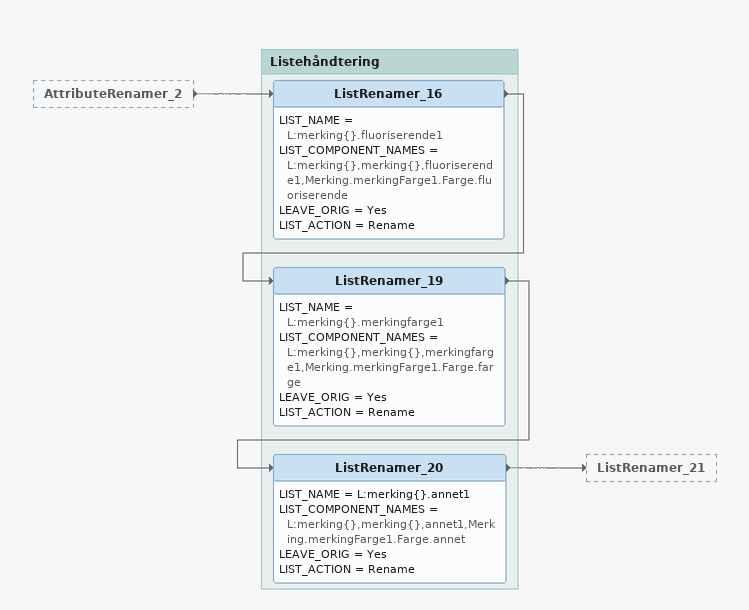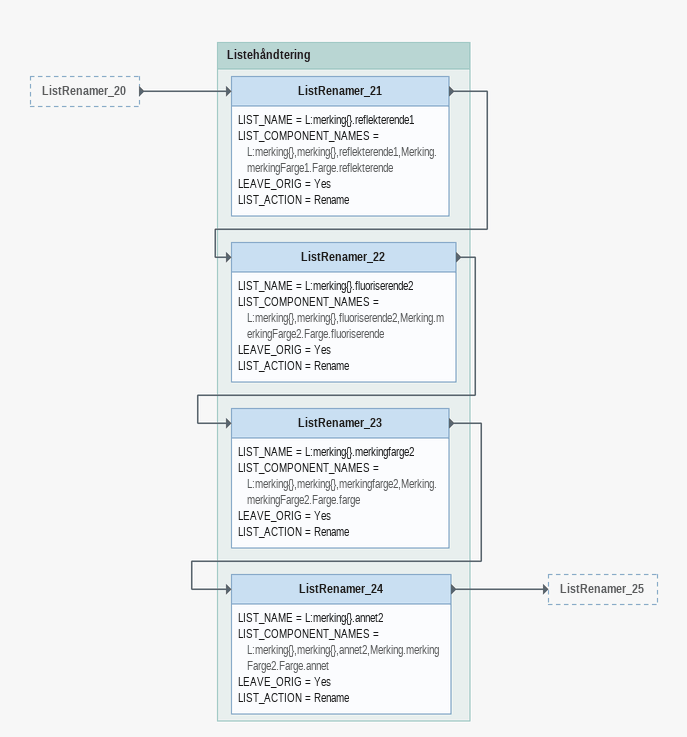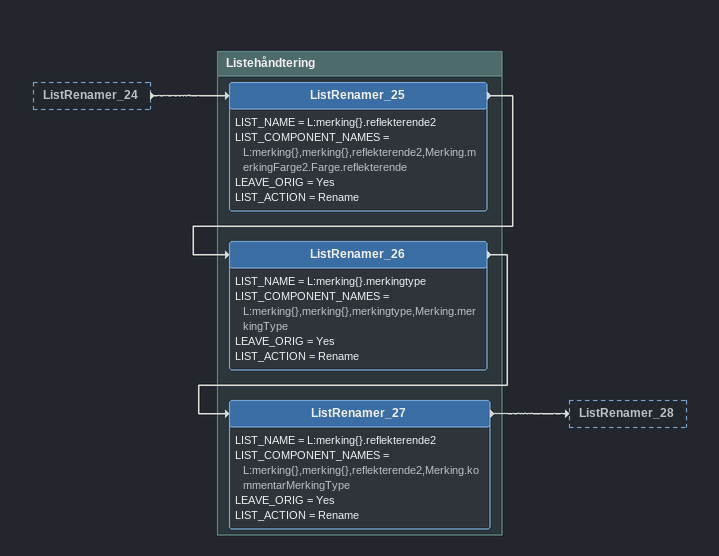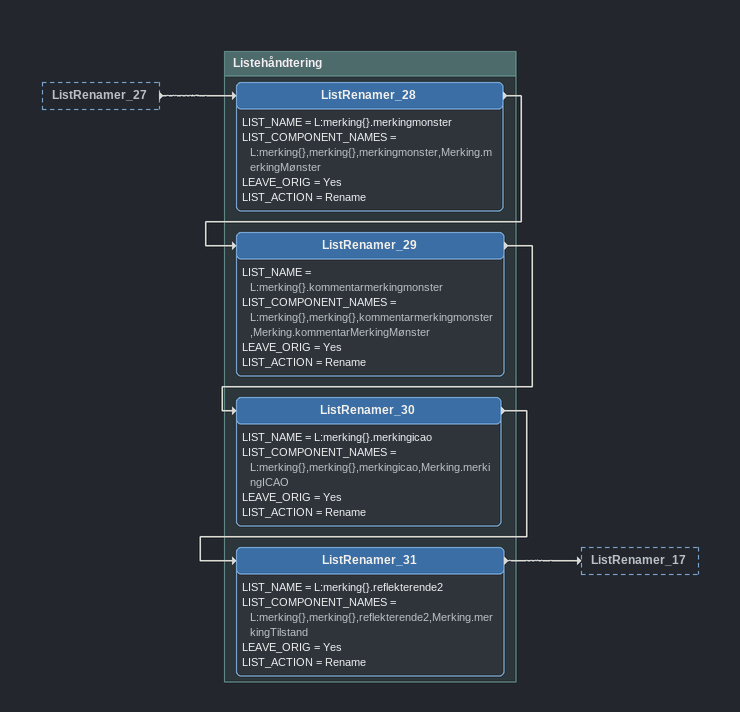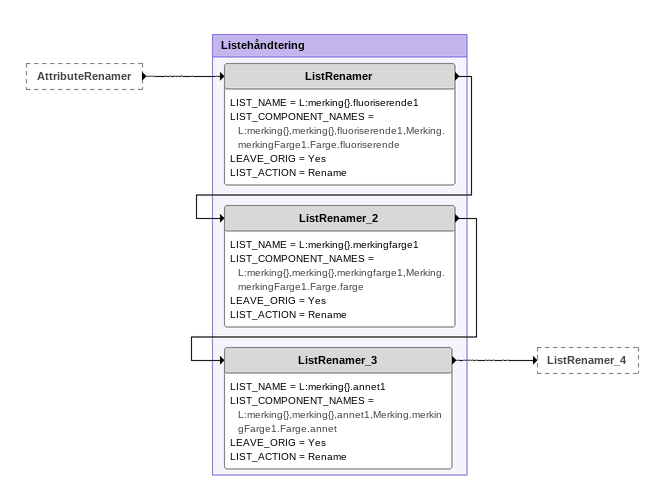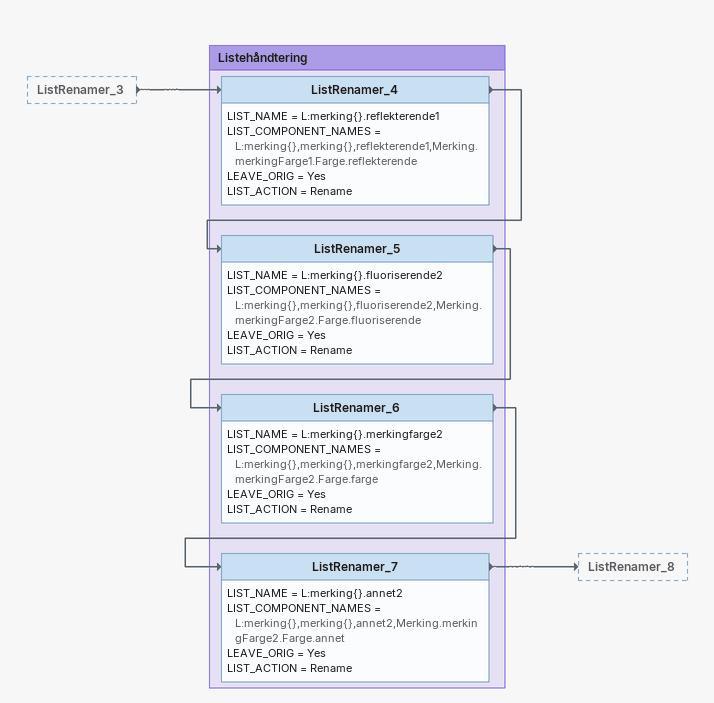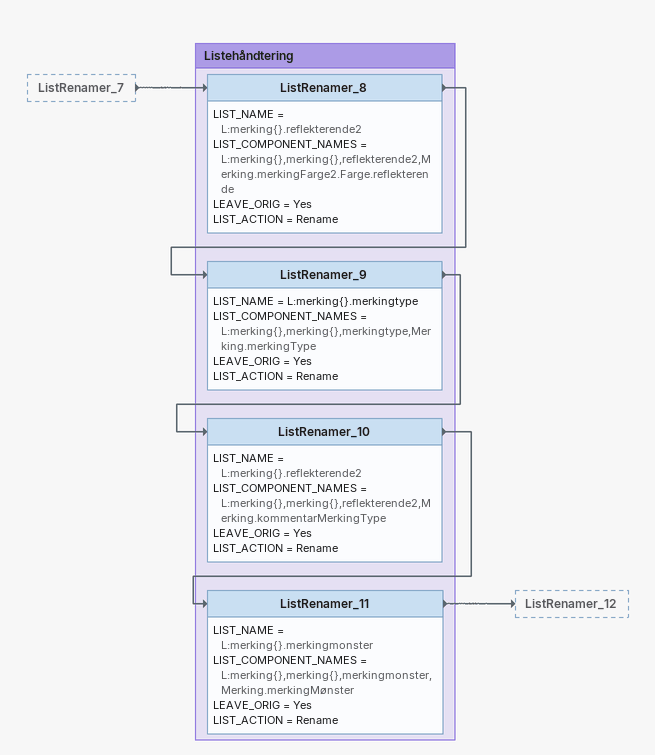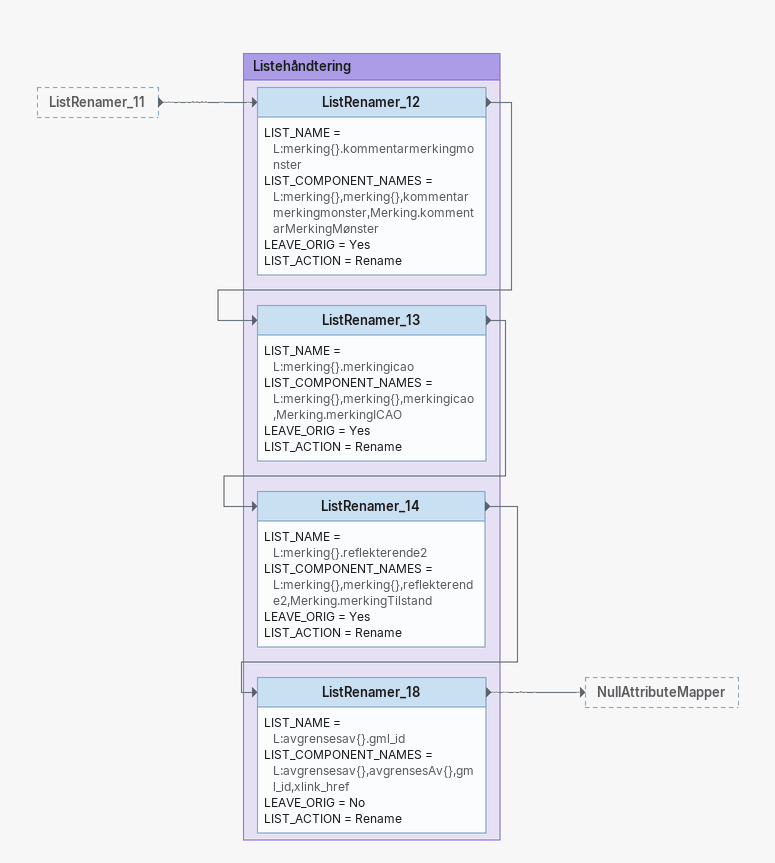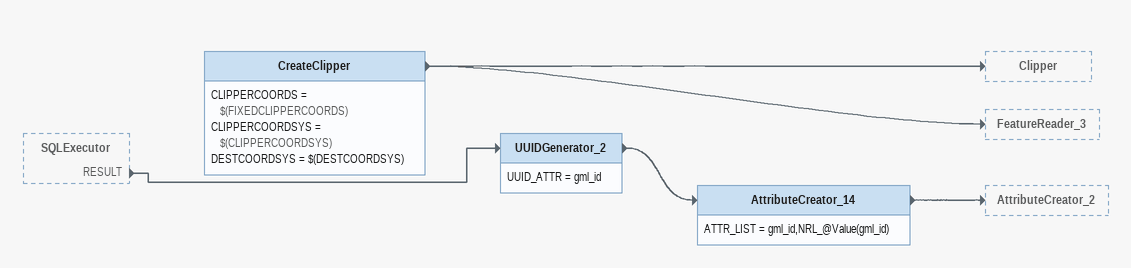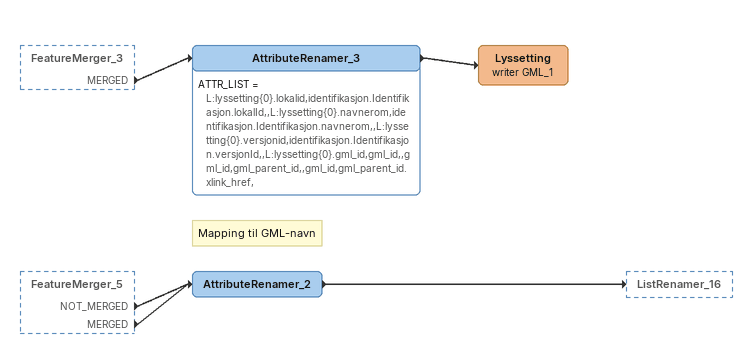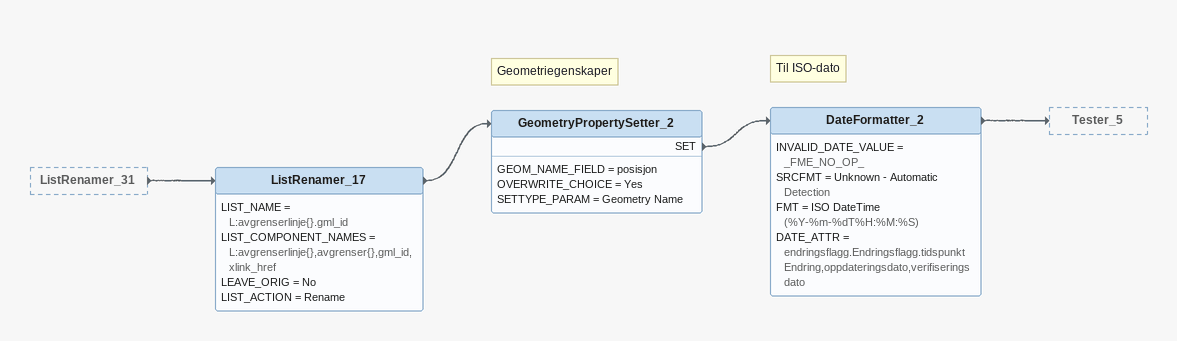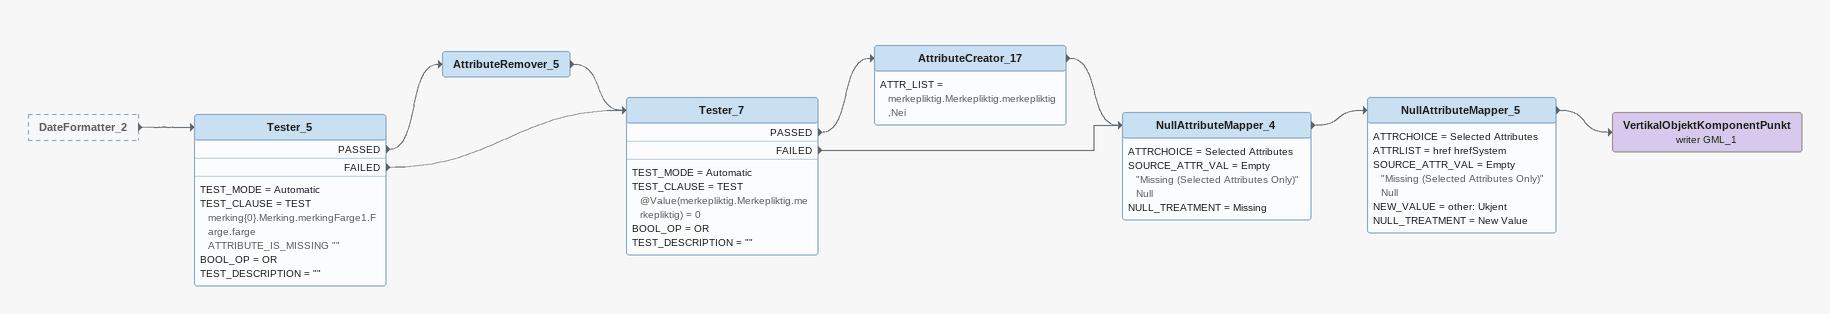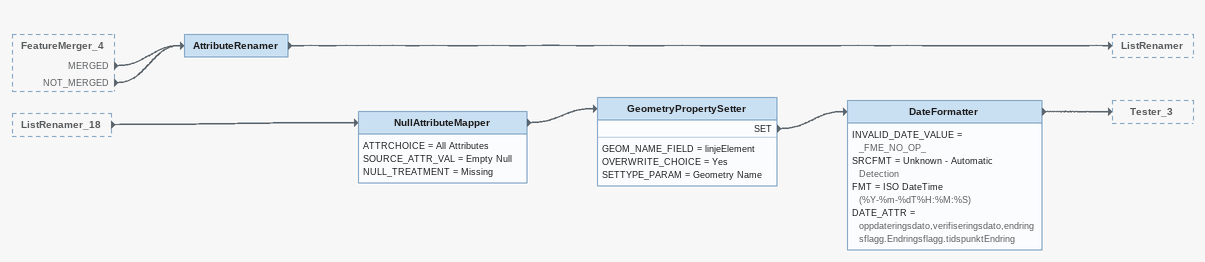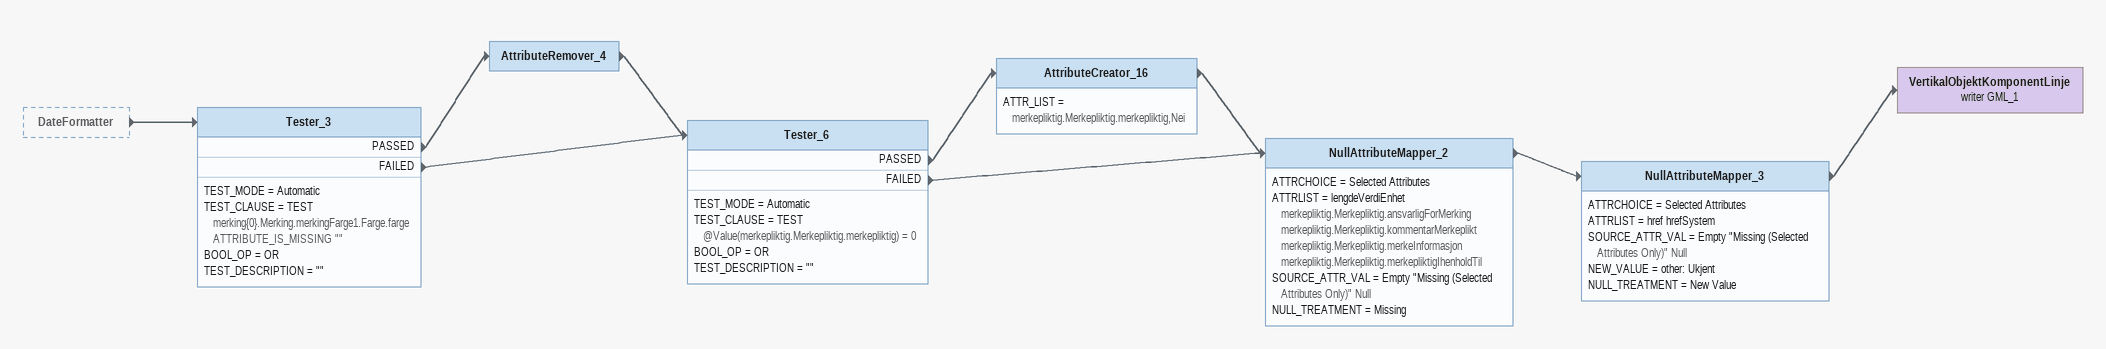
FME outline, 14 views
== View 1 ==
AttributeRenamer_2 [outside]
    -> ListRenamer_16

Bookmark: Listehåndtering
ListRenamer_16
    LIST_NAME = L:merking{}.fluoriserende1
    LIST_COMPONENT_NAMES = L:merking{},merking{},fluoriserende1,Merking.merkingFarge1.Farge.fluoriserende
    LEAVE_ORIG = Yes
    LIST_ACTION = Rename
    -> ListRenamer_19
ListRenamer_19
    LIST_NAME = L:merking{}.merkingfarge1
    LIST_COMPONENT_NAMES = L:merking{},merking{},merkingfarge1,Merking.merkingFarge1.Farge.farge
    LEAVE_ORIG = Yes
    LIST_ACTION = Rename
    -> ListRenamer_20
ListRenamer_20
    LIST_NAME = L:merking{}.annet1
    LIST_COMPONENT_NAMES = L:merking{},merking{},annet1,Merking.merkingFarge1.Farge.annet
    LEAVE_ORIG = Yes
    LIST_ACTION = Rename
    -> ListRenamer_21

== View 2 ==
ListRenamer_20 [outside]
    -> ListRenamer_21

Bookmark: Listehåndtering
ListRenamer_21
    LIST_NAME = L:merking{}.reflekterende1
    LIST_COMPONENT_NAMES = L:merking{},merking{},reflekterende1,Merking.merkingFarge1.Farge.reflekterende
    LEAVE_ORIG = Yes
    LIST_ACTION = Rename
    -> ListRenamer_22
ListRenamer_22
    LIST_NAME = L:merking{}.fluoriserende2
    LIST_COMPONENT_NAMES = L:merking{},merking{},fluoriserende2,Merking.merkingFarge2.Farge.fluoriserende
    LEAVE_ORIG = Yes
    LIST_ACTION = Rename
    -> ListRenamer_23
ListRenamer_23
    LIST_NAME = L:merking{}.merkingfarge2
    LIST_COMPONENT_NAMES = L:merking{},merking{},merkingfarge2,Merking.merkingFarge2.Farge.farge
    LEAVE_ORIG = Yes
    LIST_ACTION = Rename
    -> ListRenamer_24
ListRenamer_24
    LIST_NAME = L:merking{}.annet2
    LIST_COMPONENT_NAMES = L:merking{},merking{},annet2,Merking.merkingFarge2.Farge.annet
    LEAVE_ORIG = Yes
    LIST_ACTION = Rename
    -> ListRenamer_25

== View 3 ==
ListRenamer_24 [outside]
    -> ListRenamer_25

Bookmark: Listehåndtering
ListRenamer_25
    LIST_NAME = L:merking{}.reflekterende2
    LIST_COMPONENT_NAMES = L:merking{},merking{},reflekterende2,Merking.merkingFarge2.Farge.reflekterende
    LEAVE_ORIG = Yes
    LIST_ACTION = Rename
    -> ListRenamer_26
ListRenamer_26
    LIST_NAME = L:merking{}.merkingtype
    LIST_COMPONENT_NAMES = L:merking{},merking{},merkingtype,Merking.merkingType
    LEAVE_ORIG = Yes
    LIST_ACTION = Rename
    -> ListRenamer_27
ListRenamer_27
    LIST_NAME = L:merking{}.reflekterende2
    LIST_COMPONENT_NAMES = L:merking{},merking{},reflekterende2,Merking.kommentarMerkingType
    LEAVE_ORIG = Yes
    LIST_ACTION = Rename
    -> ListRenamer_28

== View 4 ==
ListRenamer_27 [outside]
    -> ListRenamer_28

Bookmark: Listehåndtering
ListRenamer_28
    LIST_NAME = L:merking{}.merkingmonster
    LIST_COMPONENT_NAMES = L:merking{},merking{},merkingmonster,Merking.merkingMønster
    LEAVE_ORIG = Yes
    LIST_ACTION = Rename
    -> ListRenamer_29
ListRenamer_29
    LIST_NAME = L:merking{}.kommentarmerkingmonster
    LIST_COMPONENT_NAMES = L:merking{},merking{},kommentarmerkingmonster,Merking.kommentarMerkingMønster
    LEAVE_ORIG = Yes
    LIST_ACTION = Rename
    -> ListRenamer_30
ListRenamer_30
    LIST_NAME = L:merking{}.merkingicao
    LIST_COMPONENT_NAMES = L:merking{},merking{},merkingicao,Merking.merkingICAO
    LEAVE_ORIG = Yes
    LIST_ACTION = Rename
    -> ListRenamer_31
ListRenamer_31
    LIST_NAME = L:merking{}.reflekterende2
    LIST_COMPONENT_NAMES = L:merking{},merking{},reflekterende2,Merking.merkingTilstand
    LEAVE_ORIG = Yes
    LIST_ACTION = Rename
    -> ListRenamer_17

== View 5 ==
AttributeRenamer [outside]
    -> ListRenamer

Bookmark: Listehåndtering
ListRenamer
    LIST_NAME = L:merking{}.fluoriserende1
    LIST_COMPONENT_NAMES = L:merking{},merking{},fluoriserende1,Merking.merkingFarge1.Farge.fluoriserende
    LEAVE_ORIG = Yes
    LIST_ACTION = Rename
    -> ListRenamer_2
ListRenamer_2
    LIST_NAME = L:merking{}.merkingfarge1
    LIST_COMPONENT_NAMES = L:merking{},merking{},merkingfarge1,Merking.merkingFarge1.Farge.farge
    LEAVE_ORIG = Yes
    LIST_ACTION = Rename
    -> ListRenamer_3
ListRenamer_3
    LIST_NAME = L:merking{}.annet1
    LIST_COMPONENT_NAMES = L:merking{},merking{},annet1,Merking.merkingFarge1.Farge.annet
    LEAVE_ORIG = Yes
    LIST_ACTION = Rename
    -> ListRenamer_4

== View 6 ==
ListRenamer_3 [outside]
    -> ListRenamer_4

Bookmark: Listehåndtering
ListRenamer_4
    LIST_NAME = L:merking{}.reflekterende1
    LIST_COMPONENT_NAMES = L:merking{},merking{},reflekterende1,Merking.merkingFarge1.Farge.reflekterende
    LEAVE_ORIG = Yes
    LIST_ACTION = Rename
    -> ListRenamer_5
ListRenamer_5
    LIST_NAME = L:merking{}.fluoriserende2
    LIST_COMPONENT_NAMES = L:merking{},merking{},fluoriserende2,Merking.merkingFarge2.Farge.fluoriserende
    LEAVE_ORIG = Yes
    LIST_ACTION = Rename
    -> ListRenamer_6
ListRenamer_6
    LIST_NAME = L:merking{}.merkingfarge2
    LIST_COMPONENT_NAMES = L:merking{},merking{},merkingfarge2,Merking.merkingFarge2.Farge.farge
    LEAVE_ORIG = Yes
    LIST_ACTION = Rename
    -> ListRenamer_7
ListRenamer_7
    LIST_NAME = L:merking{}.annet2
    LIST_COMPONENT_NAMES = L:merking{},merking{},annet2,Merking.merkingFarge2.Farge.annet
    LEAVE_ORIG = Yes
    LIST_ACTION = Rename
    -> ListRenamer_8

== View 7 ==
ListRenamer_7 [outside]
    -> ListRenamer_8

Bookmark: Listehåndtering
ListRenamer_8
    LIST_NAME = L:merking{}.reflekterende2
    LIST_COMPONENT_NAMES = L:merking{},merking{},reflekterende2,Merking.merkingFarge2.Farge.reflekterende
    LEAVE_ORIG = Yes
    LIST_ACTION = Rename
    -> ListRenamer_9
ListRenamer_9
    LIST_NAME = L:merking{}.merkingtype
    LIST_COMPONENT_NAMES = L:merking{},merking{},merkingtype,Merking.merkingType
    LEAVE_ORIG = Yes
    LIST_ACTION = Rename
    -> ListRenamer_10
ListRenamer_10
    LIST_NAME = L:merking{}.reflekterende2
    LIST_COMPONENT_NAMES = L:merking{},merking{},reflekterende2,Merking.kommentarMerkingType
    LEAVE_ORIG = Yes
    LIST_ACTION = Rename
    -> ListRenamer_11
ListRenamer_11
    LIST_NAME = L:merking{}.merkingmonster
    LIST_COMPONENT_NAMES = L:merking{},merking{},merkingmonster,Merking.merkingMønster
    LEAVE_ORIG = Yes
    LIST_ACTION = Rename
    -> ListRenamer_12

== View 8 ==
ListRenamer_11 [outside]
    -> ListRenamer_12

Bookmark: Listehåndtering
ListRenamer_12
    LIST_NAME = L:merking{}.kommentarmerkingmonster
    LIST_COMPONENT_NAMES = L:merking{},merking{},kommentarmerkingmonster,Merking.kommentarMerkingMønster
    LEAVE_ORIG = Yes
    LIST_ACTION = Rename
    -> ListRenamer_13
ListRenamer_13
    LIST_NAME = L:merking{}.merkingicao
    LIST_COMPONENT_NAMES = L:merking{},merking{},merkingicao,Merking.merkingICAO
    LEAVE_ORIG = Yes
    LIST_ACTION = Rename
    -> ListRenamer_14
ListRenamer_14
    LIST_NAME = L:merking{}.reflekterende2
    LIST_COMPONENT_NAMES = L:merking{},merking{},reflekterende2,Merking.merkingTilstand
    LEAVE_ORIG = Yes
    LIST_ACTION = Rename
    -> ListRenamer_18
ListRenamer_18
    LIST_NAME = L:avgrensesav{}.gml_id
    LIST_COMPONENT_NAMES = L:avgrensesav{},avgrensesAv{},gml_id,xlink_href
    LEAVE_ORIG = No
    LIST_ACTION = Rename
    -> NullAttributeMapper

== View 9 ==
SQLExecutor [outside]
    RESULT -> UUIDGenerator_2
CreateClipper
    CLIPPERCOORDS = $(FIXEDCLIPPERCOORDS)
    CLIPPERCOORDSYS = $(CLIPPERCOORDSYS)
    DESTCOORDSYS = $(DESTCOORDSYS)
    -> Clipper
    -> FeatureReader_3
UUIDGenerator_2
    UUID_ATTR = gml_id
    -> AttributeCreator_14
AttributeCreator_14
    ATTR_LIST = gml_id,NRL_@Value(gml_id)
    -> AttributeCreator_2

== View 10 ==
FeatureMerger_3 [outside]
    MERGED -> AttributeRenamer_3
FeatureMerger_5 [outside]
    NOT_MERGED -> AttributeRenamer_2
    MERGED -> AttributeRenamer_2
AttributeRenamer_3
    ATTR_LIST = L:lyssetting{0}.lokalid,identifikasjon.Identifikasjon.lokalId,,L:lyssetting{0}.navnerom,identifikasjon.Identifikasjon.navnerom,,L:lyssetting{0}.versjonid,identifikasjon.Identifikasjon.versjonId,,L:lyssetting{0}.gml_id,gml_id,,gml_id,gml_parent_id,,gml_id,gml_parent_id.xlink_href,
    -> Lyssetting (writer GML_1)
Lyssetting (writer GML_1)
Note: Mapping til GML-navn
AttributeRenamer_2
    -> ListRenamer_16

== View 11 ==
ListRenamer_31 [outside]
    -> ListRenamer_17
ListRenamer_17
    LIST_NAME = L:avgrenserlinje{}.gml_id
    LIST_COMPONENT_NAMES = L:avgrenserlinje{},avgrenser{},gml_id,xlink_href
    LEAVE_ORIG = No
    LIST_ACTION = Rename
    -> GeometryPropertySetter_2
Note: Geometriegenskaper
GeometryPropertySetter_2
    GEOM_NAME_FIELD = posisjon
    OVERWRITE_CHOICE = Yes
    SETTYPE_PARAM = Geometry Name
    SET -> DateFormatter_2
Note: Til ISO-dato
DateFormatter_2
    INVALID_DATE_VALUE = _FME_NO_OP_
    SRCFMT = Unknown - Automatic Detection
    FMT = ISO DateTime (%Y-%m-%dT%H:%M:%S)
    DATE_ATTR = endringsflagg.Endringsflagg.tidspunktEndring,oppdateringsdato,verifiseringsdato
    -> Tester_5

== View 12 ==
DateFormatter_2 [outside]
    -> Tester_5
Tester_5
    TEST_MODE = Automatic
    TEST_CLAUSE = TEST merking{0}.Merking.merkingFarge1.Farge.farge ATTRIBUTE_IS_MISSING ""
    BOOL_OP = OR
    TEST_DESCRIPTION = ""
    PASSED -> AttributeRemover_5
    FAILED -> Tester_7
AttributeRemover_5
    -> Tester_7
Tester_7
    TEST_MODE = Automatic
    TEST_CLAUSE = TEST @Value(merkepliktig.Merkepliktig.merkepliktig) = 0
    BOOL_OP = OR
    TEST_DESCRIPTION = ""
    PASSED -> AttributeCreator_17
    FAILED -> NullAttributeMapper_4
AttributeCreator_17
    ATTR_LIST = merkepliktig.Merkepliktig.merkepliktig,Nei
    -> NullAttributeMapper_4
NullAttributeMapper_4
    ATTRCHOICE = Selected Attributes
    SOURCE_ATTR_VAL = Empty "Missing (Selected Attributes Only)" Null
    NULL_TREATMENT = Missing
    -> NullAttributeMapper_5
NullAttributeMapper_5
    ATTRCHOICE = Selected Attributes
    ATTRLIST = href hrefSystem
    SOURCE_ATTR_VAL = Empty "Missing (Selected Attributes Only)" Null
    NEW_VALUE = other: Ukjent
    NULL_TREATMENT = New Value
    -> VertikalObjektKomponentPunkt (writer GML_1)
VertikalObjektKomponentPunkt (writer GML_1)

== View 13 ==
FeatureMerger_4 [outside]
    MERGED -> AttributeRenamer
    NOT_MERGED -> AttributeRenamer
ListRenamer_18 [outside]
    -> NullAttributeMapper
AttributeRenamer
    -> ListRenamer
NullAttributeMapper
    ATTRCHOICE = All Attributes
    SOURCE_ATTR_VAL = Empty Null
    NULL_TREATMENT = Missing
    -> GeometryPropertySetter
GeometryPropertySetter
    GEOM_NAME_FIELD = linjeElement
    OVERWRITE_CHOICE = Yes
    SETTYPE_PARAM = Geometry Name
    SET -> DateFormatter
DateFormatter
    INVALID_DATE_VALUE = _FME_NO_OP_
    SRCFMT = Unknown - Automatic Detection
    FMT = ISO DateTime (%Y-%m-%dT%H:%M:%S)
    DATE_ATTR = oppdateringsdato,verifiseringsdato,endringsflagg.Endringsflagg.tidspunktEndring
    -> Tester_3

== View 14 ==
DateFormatter [outside]
    -> Tester_3
Tester_3
    TEST_MODE = Automatic
    TEST_CLAUSE = TEST merking{0}.Merking.merkingFarge1.Farge.farge ATTRIBUTE_IS_MISSING ""
    BOOL_OP = OR
    TEST_DESCRIPTION = ""
    PASSED -> AttributeRemover_4
    FAILED -> Tester_6
AttributeRemover_4
    -> Tester_6
Tester_6
    TEST_MODE = Automatic
    TEST_CLAUSE = TEST @Value(merkepliktig.Merkepliktig.merkepliktig) = 0
    BOOL_OP = OR
    TEST_DESCRIPTION = ""
    PASSED -> AttributeCreator_16
    FAILED -> NullAttributeMapper_2
AttributeCreator_16
    ATTR_LIST = merkepliktig.Merkepliktig.merkepliktig,Nei
    -> NullAttributeMapper_2
NullAttributeMapper_2
    ATTRCHOICE = Selected Attributes
    ATTRLIST = lengdeVerdiEnhet merkepliktig.Merkepliktig.ansvarligForMerking merkepliktig.Merkepliktig.kommentarMerkeplikt merkepliktig.Merkepliktig.merkeInformasjon merkepliktig.Merkepliktig.merkepliktigIhenholdTil
    SOURCE_ATTR_VAL = Empty "Missing (Selected Attributes Only)" Null
    NULL_TREATMENT = Missing
    -> NullAttributeMapper_3
NullAttributeMapper_3
    ATTRCHOICE = Selected Attributes
    ATTRLIST = href hrefSystem
    SOURCE_ATTR_VAL = Empty "Missing (Selected Attributes Only)" Null
    NEW_VALUE = other: Ukjent
    NULL_TREATMENT = New Value
    -> VertikalObjektKomponentLinje (writer GML_1)
VertikalObjektKomponentLinje (writer GML_1)
